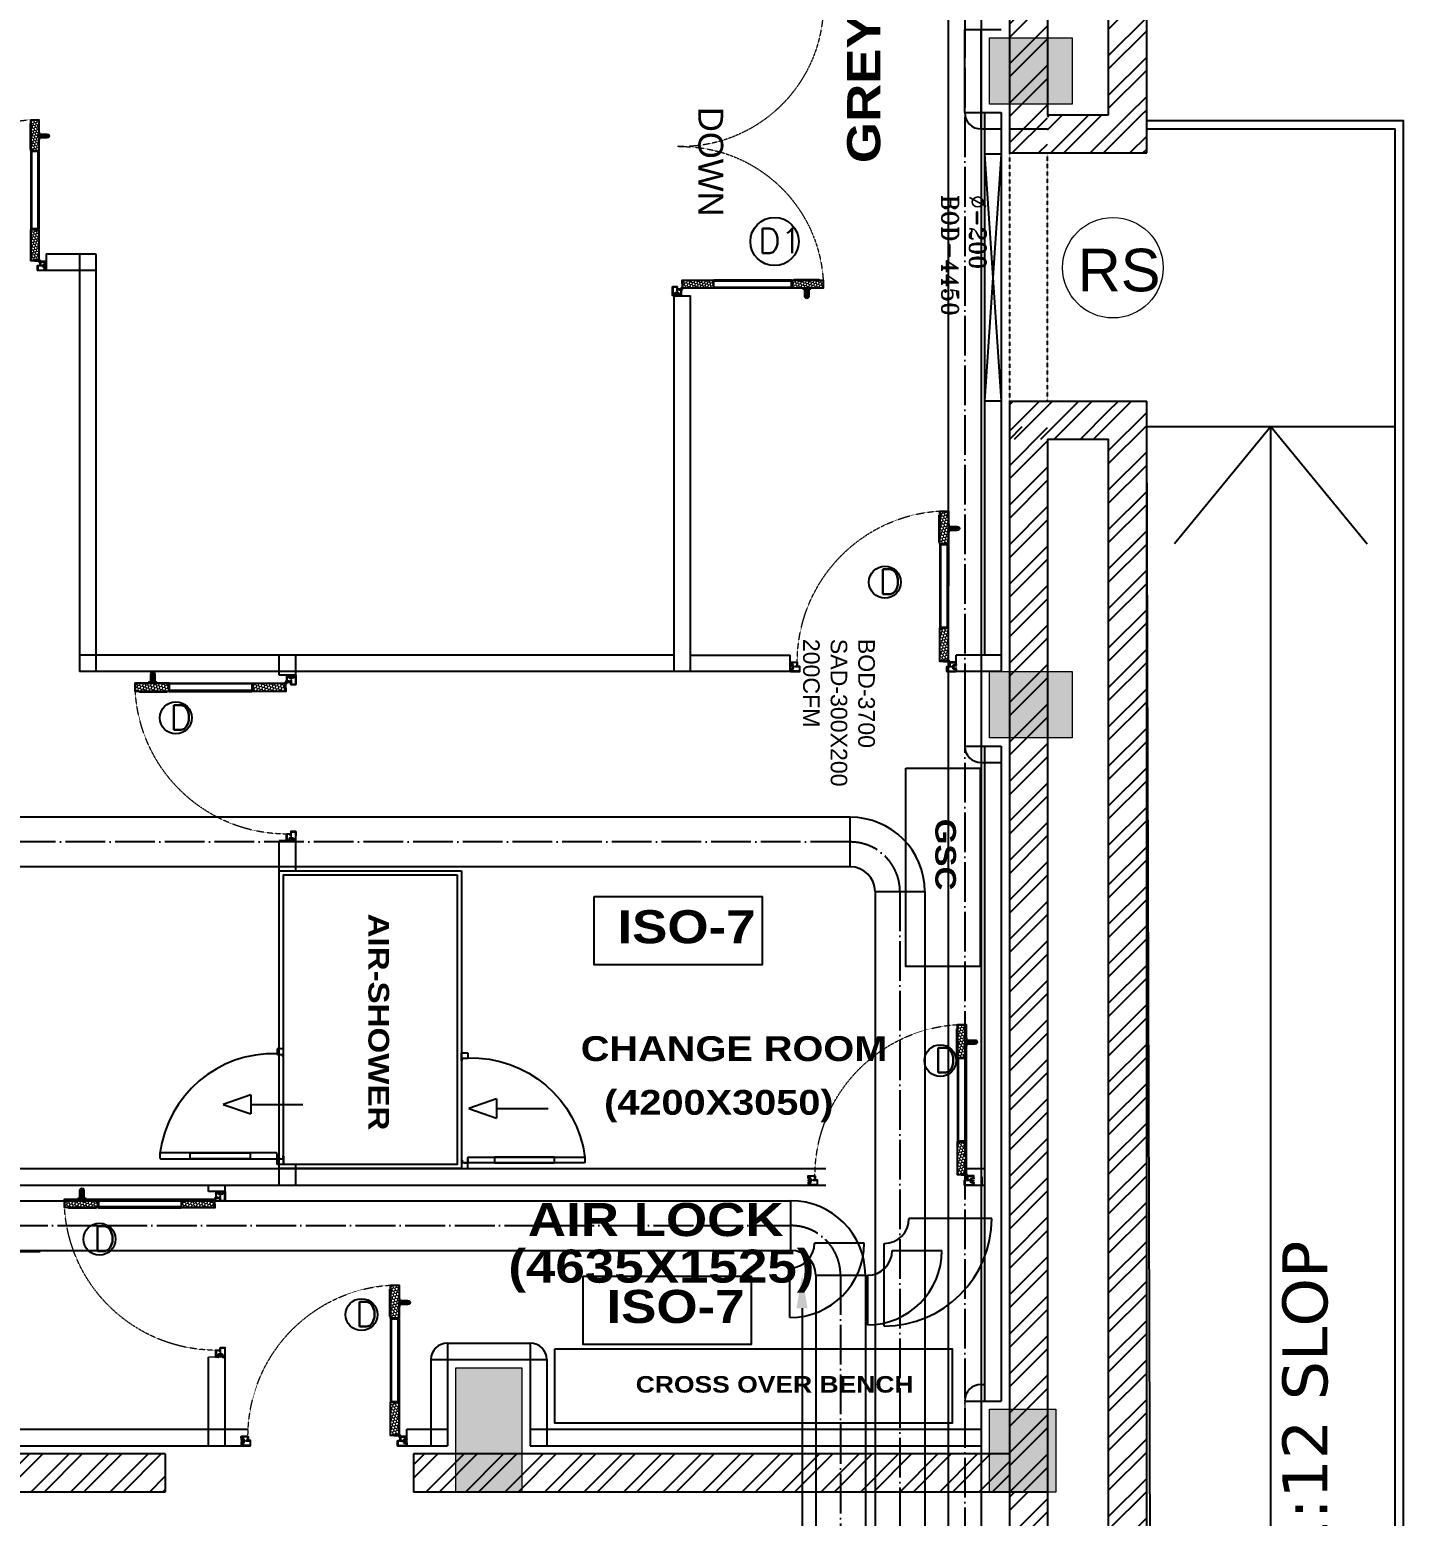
# Model space of a CAD drawing. Header units: millimetres. Extents: x 1731 to 55573, y 1167 to 54427.
# Drawn here: x 24249 to 32548, y 16934 to 25919 of the extents above; entities that cross this region are included whole.
import ezdxf
from ezdxf.lldxf.tags import DXFTag

# ---------------------------------------------------------------- set-up
doc = ezdxf.new("R2010")
doc.units = ezdxf.units.MM
for name, pattern in [('ACAD_ISO04W100', [30, 24, -3, 0, -3]), ('DASHED', [68.417539, 45.611692, -22.805846]), ('HIDDEN', [0.375, 0.25, -0.125])]:
    doc.linetypes.add(name, pattern=pattern)
for name, color, linetype in [('002-doors', 7, 'Continuous'), ('AHU-01 SAD', 3, 'Continuous'), ('AHU-3 SAD', 5, 'Continuous'), ('AIR SHOWER', 4, 'Continuous'), ('dooe circale', 4, 'Continuous'), ('DOOR', 7, 'Continuous'), ('DOOR 1800X2100MM', 7, 'Continuous'), ('door window txt', 6, 'Continuous'), ('DPB', 7, 'Continuous'), ('EX-TXT', 7, 'Continuous'), ('EXHAUST DUICT', 1, 'Continuous'), ('FURNATURE', 7, 'Continuous'), ('HACH', 8, 'Continuous'), ('ILA-HATCH', 8, 'Continuous'), ('MAN MOVEMENT', 5, 'Continuous'), ('PER-MOVE', 7, 'Continuous'), ('RAILING', 2, 'Continuous'), ('step', 6, 'Continuous'), ('TEXT', 7, 'Continuous'), ('WALLL', 1, 'Continuous'), ('WINDOW', 4, 'Continuous')]:
    doc.layers.add(name, color=color, linetype=linetype)
for name, color, linetype, lineweight in [('100MM THICK WALL PANEL', 11, 'Continuous', 25), ('50MM THICK WALL PANEL', 6, 'Continuous', 9), ('COL', 121, 'Continuous', 0), ('WALL', 5, 'Continuous', 25)]:
    doc.layers.add(name, color=color, linetype=linetype, lineweight=lineweight)
doc.styles.add('ISTD', font='verdana.ttf', dxfattribs={"height": 300})
doc.styles.add('Legend', font='romant.shx')
doc.styles.add('ROMANS', font='romans.shx')
doc.styles.get("Standard").update_dxf_attribs({"font": 'arial.ttf'})
doc.styles.add('sTXT-1', font='', dxfattribs={"height": 400})
doc.styles.get('sTXT-1').set_extended_font_data('Arial Black')
tags = doc.linetypes.add('2001-FIRST FLOOR$0$CENTER', pattern=[2, 1.25, -0.25, 0.25, -0.25]).pattern_tags.tags
tags[10:11] = [DXFTag(74, 4), DXFTag(75, 0), DXFTag(340, '0'), DXFTag(46, 1.0), DXFTag(50, 0.0), DXFTag(44, 0.0), DXFTag(45, 0.0)]
tags[8:9] = [DXFTag(74, 4), DXFTag(75, 0), DXFTag(340, '0'), DXFTag(46, 1.0), DXFTag(50, 0.0), DXFTag(44, 0.0), DXFTag(45, 0.0)]
tags[6:7] = [DXFTag(74, 4), DXFTag(75, 0), DXFTag(340, '0'), DXFTag(46, 1.0), DXFTag(50, 0.0), DXFTag(44, 0.0), DXFTag(45, 0.0)]
tags[4:5] = [DXFTag(74, 4), DXFTag(75, 0), DXFTag(340, '0'), DXFTag(46, 1.0), DXFTag(50, 0.0), DXFTag(44, 0.0), DXFTag(45, 0.0)]
doc.dimstyles.new('CGMP CP LINE', dxfattribs={"dimtxt": 130, "dimasz": 200, "dimexe": 0.18, "dimexo": 0.0625, "dimgap": 0.09, "dimtad": 0, "dimdec": 0, "dimzin": 0, "dimdsep": 46, "dimtxsty": 'ROMANS', "dimcen": 0.09, "dimclrd": 1, "dimclre": 251, "dimadec": 0, "dimazin": 0, "dimtfac": 1, "dimtdec": 0, "dimtofl": 0, "dimtmove": 0, "dimatfit": 3, "dimfxl": 0.18, "dimtolj": 1, "dimtzin": 0, "dimlwd": -1, "dimlwe": 5, "dimarcsym": 0})
pattern_1 = [(45, (-726267.69, -4092399.46), (-119.324269, 119.324269), []), (45, (-726188.14, -4092399.46), (-119.324269, 119.324269), [])]
pattern_2 = [(91.846766914, (-2151754.2943, -1479184.6056), (1.5866754347, 0.05115969955), [])]
pattern_3 = [(135, (-2077743.7346, -806458.6468), (1.1225320151, 1.1225320151), [])]
pattern_4 = [(136.8467669, (-2004342.733, -763352.985), (-16.064962686, 3.754173196), [9.525, -19.05]), (256.8467669, (-2004342.733, -763352.985), (4.781271985, -15.789752395), [9.525, -19.05]), (196.8467669, (-2004342.733, -763352.985), (-11.2836907, -12.0355792), [-19.05, 9.525])]
pattern_5 = [(136.8467669, (-2004342.976, -763653.955), (-16.064962686, 3.754173196), [9.525, -19.05]), (256.8467669, (-2004342.976, -763653.955), (4.781271985, -15.789752395), [9.525, -19.05]), (196.8467669, (-2004342.976, -763653.955), (-11.2836907, -12.0355792), [-19.05, 9.525])]

# ---------------------------------------------------------------- blocks, each defined once
blk = doc.blocks.new('DOUBLE DOOR')
at = {"layer": 'DOOR', "lineweight": 9}
h = blk.add_hatch(dxfattribs=at)
h.set_pattern_fill('HONEY', color=8, scale=3, angle=136.84677, style=0)
h.set_pattern_definition(pattern_5)
h.paths.add_polyline_path([(22918.4, 21612.2), (22918.3, 21657.8), (22918.4, 21562.2)])
edge = h.paths.add_edge_path()
edge.add_line((22918.3, 21657.8), (22962.6, 21657.8))
edge.add_line((22962.6, 21657.8), (22962.5, 21838.3))
edge.add_arc((22961.7, 21838.3), 0.8, 0.0314, 90)
edge.add_line((22961.7, 21839.1), (22918.9, 21839.1))
edge.add_arc((22918.9, 21838.3), 0.8, 90, 180.05039)
edge.add_line((22918.1, 21838.3), (22918.3, 21657.8))
at = {"layer": 'DOOR'}
for points in [[(22968.7, 21821.3), (22963.3, 21821.3), (22963.3, 21671.3), (22968.7, 21671.3)], [(24488.9, 21821.3), (24494.4, 21821.3), (24494.4, 21671.3), (24488.9, 21671.3)]]:
    blk.add_hatch(color=77, dxfattribs=at).paths.add_polyline_path(points)
at = {"layer": 'DOOR', "lineweight": 9}
h = blk.add_hatch(dxfattribs=at)
h.set_pattern_fill('HONEY', color=8, scale=3, angle=136.84677, style=0)
h.set_pattern_definition(pattern_5)
h.paths.add_polyline_path([(24539.3, 21612.2), (24539.4, 21657.8), (24539.3, 21562.2)])
edge = h.paths.add_edge_path()
edge.add_line((24539.4, 21657.8), (24495.1, 21657.8))
edge.add_line((24495.1, 21657.8), (24495.2, 21838.3))
edge.add_arc((24496, 21838.3), 0.8, 450, 539.9686, ccw=False)
edge.add_line((24496, 21839.1), (24538.8, 21839.1))
edge.add_arc((24538.8, 21838.3), 0.8, 359.94961, 450, ccw=False)
edge.add_line((24539.6, 21838.3), (24539.4, 21657.8))
h = blk.add_hatch(color=77, dxfattribs=at)
h.paths.add_polyline_path([(22917.3, 21768.8), (22911.9, 21768.8), (22911.9, 21723.8), (22917.3, 21723.8)])
h.paths.add_polyline_path([(22911.9, 21758.8), (22870, 21758.8, 1.04), (22870, 21733.8), (22911.9, 21733.8)])
h = blk.add_hatch(color=77, dxfattribs=at)
h.paths.add_polyline_path([(24540.4, 21768.8), (24545.8, 21768.8), (24545.8, 21723.8), (24540.4, 21723.8)])
h.paths.add_polyline_path([(24545.8, 21758.8), (24587.7, 21758.8, -1.04), (24587.7, 21733.8), (24545.8, 21733.8)])
h = blk.add_hatch(dxfattribs=at)
h.set_pattern_fill('HONEY', color=8, scale=3, angle=136.84677, style=0)
h.set_pattern_definition(pattern_4)
h.paths.add_polyline_path([(22962.8, 21211.6), (22918.4, 21211.6), (22918.4, 21036.1), (22945.1, 21036.1), (22945.1, 21032.6), (22962.8, 21032.6)])
h = blk.add_hatch(dxfattribs=at)
h.set_pattern_fill('HONEY', color=8, scale=3, angle=136.84677, style=0)
h.set_pattern_definition(pattern_4)
h.paths.add_polyline_path([(24494.9, 21211.6), (24539.3, 21211.6), (24539.3, 21036.1), (24512.6, 21036.1), (24512.6, 21032.6), (24494.9, 21032.6)])
h = blk.add_hatch(dxfattribs=at)
h.set_pattern_fill('ANSI31', color=8, scale=0.5, style=0)
h.set_pattern_definition(pattern_3)
edge = h.paths.add_edge_path()
edge.add_line((22912.6, 21000.6), (22912.6, 21025.3))
edge.add_arc((22914.6, 21029.8), 5, 180.00001, 246.42182, ccw=False)
edge.add_line((22909.6, 21029.8), (22909.6, 21000.6))
edge.add_line((22909.6, 21000.6), (22912.6, 21000.6))
h = blk.add_hatch(dxfattribs=at)
h.set_pattern_fill('ANSI31', color=8, scale=0.5, angle=136.84677, style=0)
h.set_pattern_definition(pattern_2)
edge = h.paths.add_edge_path()
edge.add_line((22918.8, 21031.8), (22943.8, 21031.8))
edge.add_line((22943.8, 21031.8), (22943.8, 21034.8))
edge.add_line((22943.8, 21034.8), (22914.6, 21034.8))
edge.add_arc((22914.6, 21030.3), 4.5, 379.47889, 450, ccw=False)
h = blk.add_hatch(dxfattribs=at)
h.set_pattern_fill('ANSI31', color=8, scale=0.5, angle=136.84677, style=0)
h.set_pattern_definition(pattern_2)
edge = h.paths.add_edge_path()
edge.add_line((24538.9, 21031.8), (24513.9, 21031.8))
edge.add_line((24513.9, 21031.8), (24513.9, 21034.8))
edge.add_line((24513.9, 21034.8), (24543.1, 21034.8))
edge.add_arc((24543.1, 21030.3), 4.5, 90, 160.52111)
h = blk.add_hatch(dxfattribs=at)
h.set_pattern_fill('ANSI31', color=8, scale=0.5, style=0)
h.set_pattern_definition(pattern_3)
edge = h.paths.add_edge_path()
edge.add_line((24545.1, 21000.6), (24545.1, 21025.3))
edge.add_arc((24543.1, 21029.8), 5, 293.57818, 359.99999)
edge.add_line((24548.1, 21029.8), (24548.1, 21000.6))
edge.add_line((24548.1, 21000.6), (24545.1, 21000.6))
at = {"layer": 'DOOR', "color": 6, "linetype": 'Continuous', "ltscale": 180}
for p, q in [((22917.6, 21657.8), (22963.6, 21657.8)), ((24540.1, 21657.8), (24494.1, 21657.8)), ((22917.6, 21213.8), (22963.6, 21213.8)), ((24540.1, 21213.8), (24494.1, 21213.8))]:
    blk.add_line(p, q, dxfattribs=at)
at = {"layer": 'DOOR', "color": 8, "linetype": '2001-FIRST FLOOR$0$CENTER', "lineweight": 5}
for p, q in [((22930, 21001.8), (22872.6, 21001.8)), ((24527.7, 21001.8), (24585.1, 21001.8))]:
    blk.add_line(p, q, dxfattribs=at)
at = {"layer": 'DOOR', "color": 144}
for points in [[(22956.9, 21660.8), (22963.6, 21660.8), (22963.3, 21839.1, 0.414214), (22962.5, 21839.9), (22918.1, 21839.9, 0.414214), (22917.3, 21839.1), (22917.6, 21660.8), (22924.3, 21660.8)], [(22956.9, 21661.6), (22962.2, 21661.6, 0.414214), (22962.8, 21662.2), (22962.5, 21838.3, 0.414214), (22961.7, 21839.1), (22918.9, 21839.1, 0.414214), (22918.1, 21838.3), (22918.4, 21662.2, 0.414214), (22919, 21661.6), (22924.3, 21661.6)], [(24500.8, 21660.8), (24494.1, 21660.8), (24494.4, 21839.1, -0.414214), (24495.2, 21839.9), (24539.6, 21839.9, -0.414214), (24540.4, 21839.1), (24540.1, 21660.8), (24533.4, 21660.8)], [(24500.8, 21661.6), (24495.5, 21661.6, -0.414214), (24494.9, 21662.2), (24495.2, 21838.3, -0.414214), (24496, 21839.1), (24538.8, 21839.1, -0.414214), (24539.6, 21838.3), (24539.3, 21662.2, -0.414214), (24538.7, 21661.6), (24533.4, 21661.6)], [(22923.5, 21210.8), (22918.4, 21210.8), (22918.4, 21036.1), (22943.7, 21036.1, -0.414214), (22945.1, 21034.7), (22945.1, 21032.6), (22962.8, 21032.6), (22962.8, 21210.8), (22952.3, 21210.8)], [(24534.2, 21210.8), (24539.3, 21210.8), (24539.3, 21036.1), (24514, 21036.1, 0.414214), (24512.6, 21034.7), (24512.6, 21032.6), (24494.9, 21032.6), (24494.9, 21210.8), (24505.4, 21210.8)]]:
    blk.add_lwpolyline(points, format="xyb", close=True, dxfattribs=at)
at = {"layer": 'DOOR', "color": 77, "lineweight": 9}
for points in [[(22963.3, 21671.3), (22968.7, 21671.3), (22968.7, 21817.8), (22963.3, 21817.8)], [(24494.4, 21671.3), (24488.9, 21671.3), (24488.9, 21817.8), (24494.4, 21817.8)], [(22917.3, 21723.8), (22911.9, 21723.8), (22911.9, 21768.8), (22917.3, 21768.8)], [(24540.4, 21723.8), (24545.8, 21723.8), (24545.8, 21768.8), (24540.4, 21768.8)]]:
    blk.add_lwpolyline(points, close=True, dxfattribs=at)
for points in [[(22911.9, 21758.8), (22870, 21758.8, 1.04), (22870, 21733.8), (22911.9, 21733.8)], [(24545.8, 21758.8), (24587.7, 21758.8, -1.04), (24587.7, 21733.8), (24545.8, 21733.8)]]:
    blk.add_lwpolyline(points, format="xyb", dxfattribs=at)
at = {"layer": 'DOOR', "color": 6, "linetype": 'Continuous', "ltscale": 180}
for points in [[(22917.6, 21213.8), (22922.6, 21213.8), (22922.6, 21657.8), (22917.6, 21657.8)], [(22963.6, 21213.8), (22958.6, 21213.8), (22958.6, 21657.8), (22963.6, 21657.8)], [(24494.1, 21213.8), (24499.1, 21213.8), (24499.1, 21657.8), (24494.1, 21657.8)], [(24540.1, 21213.8), (24535.1, 21213.8), (24535.1, 21657.8), (24540.1, 21657.8)]]:
    blk.add_lwpolyline(points, close=True, dxfattribs=at)
at = {"layer": 'DOOR', "color": 144}
for points in [[(22953.1, 21211.6), (22917.6, 21211.6), (22917.6, 21035.9, 0.414214), (22918.2, 21035.3), (22943.7, 21035.3, -0.414214), (22944.3, 21034.7), (22944.3, 21032.4, 0.414214), (22944.9, 21031.8), (22963, 21031.8, 0.414214), (22963.6, 21032.4), (22963.6, 21211.6), (22953.1, 21211.6)], [(24504.6, 21211.6), (24540.1, 21211.6), (24540.1, 21035.9, -0.414214), (24539.5, 21035.3), (24514, 21035.3, 0.414214), (24513.4, 21034.7), (24513.4, 21032.4, -0.414214), (24512.8, 21031.8), (24494.7, 21031.8, -0.414214), (24494.1, 21032.4), (24494.1, 21211.6), (24504.6, 21211.6)]]:
    blk.add_lwpolyline(points, format="xyb", dxfattribs=at)
at = {"layer": 'DOOR', "color": 230}
for points in [[(22876.8, 21025), (22876.8, 21016.8), (22875.6, 21016.8), (22875.6, 21026.2, -0.414214), (22876.2, 21026.8), (22908.5, 21026.8, -0.414214), (22909.1, 21026.2), (22909.1, 21015.7, 0.414214), (22909.7, 21015.1), (22912, 21015.1, -0.414214), (22912.6, 21014.5), (22912.6, 21004.8, -0.414214), (22912, 21004.2), (22903.3, 21004.2, -0.414214), (22903, 21004.5), (22903, 21005.1, -0.414214), (22903.3, 21005.4), (22910.8, 21005.4, 0.414214), (22911.4, 21006), (22911.4, 21013.3, 0.414214), (22910.8, 21013.9), (22908.5, 21013.9, -0.414214), (22907.9, 21014.5), (22907.9, 21025, 0.414214), (22907.3, 21025.6), (22877.4, 21025.6, 0.414214), (22876.8, 21025)], [(22877.4, 20978, -0.414214), (22876.8, 20978.6), (22876.8, 20986.8), (22875.6, 20986.8), (22875.6, 20977.4, 0.414214), (22876.2, 20976.8), (22925.3, 20976.8, 0.414214), (22925.9, 20977.4), (22925.9, 21003.6, 0.414214), (22925.3, 21004.2), (22903, 21004.2), (22903, 21003), (22924.1, 21003, -0.414214), (22924.7, 21002.4), (22924.7, 20978.6, -0.414214), (22924.1, 20978), (22877.4, 20978)], [(24580.3, 20978, 0.414214), (24580.9, 20978.6), (24580.9, 20986.8), (24582.1, 20986.8), (24582.1, 20977.4, -0.414214), (24581.5, 20976.8), (24532.4, 20976.8, -0.414214), (24531.8, 20977.4), (24531.8, 21003.6, -0.414214), (24532.4, 21004.2), (24554.7, 21004.2), (24554.7, 21003), (24533.6, 21003, 0.414214), (24533, 21002.4), (24533, 20978.6, 0.414214), (24533.6, 20978), (24580.3, 20978)], [(24580.9, 21025), (24580.9, 21016.8), (24582.1, 21016.8), (24582.1, 21026.2, 0.414214), (24581.5, 21026.8), (24549.2, 21026.8, 0.414214), (24548.6, 21026.2), (24548.6, 21015.7, -0.414214), (24548, 21015.1), (24545.7, 21015.1, 0.414214), (24545.1, 21014.5), (24545.1, 21004.8, 0.414214), (24545.7, 21004.2), (24554.4, 21004.2, 0.414214), (24554.7, 21004.5), (24554.7, 21005.1, 0.414214), (24554.4, 21005.4), (24546.9, 21005.4, -0.414214), (24546.3, 21006), (24546.3, 21013.3, -0.414214), (24546.9, 21013.9), (24549.2, 21013.9, 0.414214), (24549.8, 21014.5), (24549.8, 21025, -0.414214), (24550.4, 21025.6), (24580.3, 21025.6, -0.414214), (24580.9, 21025)]]:
    blk.add_lwpolyline(points, format="xyb", dxfattribs=at)
at = {"layer": 'DOOR', "color": 45}
for points in [[(22891, 21025.6), (22878.8, 21025.6), (22876.8, 21023.6), (22876.8, 21014.6), (22875.6, 21014.6), (22875.6, 21012.6, 0.414214), (22876.6, 21011.6), (22888.8, 21011.6, -0.414214), (22889.8, 21010.6), (22889.8, 20993, -0.414214), (22888.8, 20992), (22876.6, 20992, 0.414214), (22875.6, 20991), (22875.6, 20989), (22876.8, 20989), (22876.8, 20980), (22878.8, 20978), (22891, 20978), (22891, 20979.2), (22879.3, 20979.2), (22878, 20980.5), (22878, 20989.8, -0.414214), (22879, 20990.8), (22888.8, 20990.8, 0.414214), (22891, 20993), (22891, 21010.6, 0.414214), (22888.8, 21012.8), (22879, 21012.8, -0.414214), (22878, 21013.8), (22878, 21023.1), (22879.3, 21024.4), (22891, 21024.4)], [(24566.7, 21025.6), (24578.9, 21025.6), (24580.9, 21023.6), (24580.9, 21014.6), (24582.1, 21014.6), (24582.1, 21012.6, -0.414214), (24581.1, 21011.6), (24568.9, 21011.6, 0.414214), (24567.9, 21010.6), (24567.9, 20993, 0.414214), (24568.9, 20992), (24581.1, 20992, -0.414214), (24582.1, 20991), (24582.1, 20989), (24580.9, 20989), (24580.9, 20980), (24578.9, 20978), (24566.7, 20978), (24566.7, 20979.2), (24578.4, 20979.2), (24579.7, 20980.5), (24579.7, 20989.8, 0.414214), (24578.7, 20990.8), (24568.9, 20990.8, -0.414214), (24566.7, 20993), (24566.7, 21010.6, -0.414214), (24568.9, 21012.8), (24578.7, 21012.8, 0.414214), (24579.7, 21013.8), (24579.7, 21023.1), (24578.4, 21024.4), (24566.7, 21024.4)]]:
    blk.add_lwpolyline(points, format="xyb", close=True, dxfattribs=at)
at = {"layer": 'DOOR', "color": 234}
for points in [[(22912.6, 21025.3), (22912.6, 21015.6), (22909.6, 21015.6), (22909.6, 21029.8)], [(22914.6, 21034.8), (22943.8, 21034.8), (22943.8, 21031.8), (22919.1, 21031.8)], [(24543.1, 21034.8), (24513.9, 21034.8), (24513.9, 21031.8), (24538.5, 21031.8)], [(24545.1, 21025.3), (24545.1, 21015.6), (24548.1, 21015.6), (24548.1, 21029.8)]]:
    blk.add_lwpolyline(points, dxfattribs=at)
at = {"layer": 'DOOR', "color": 142}
for centre in [(22914.6, 21029.8), (24543.1, 21029.8)]:
    blk.add_circle(centre, 5, dxfattribs=at)
at = {"layer": 'DOOR', "color": 6, "lineweight": 9}
for centre, radius in [((22914.6, 21029.8), 3.46), ((22914.6, 21029.8), 1.92), ((24543.1, 21029.8), 3.46), ((24543.1, 21029.8), 1.92)]:
    blk.add_circle(centre, radius, dxfattribs=at)
at = {"layer": 'DOOR', "color": 152, "linetype": 'HIDDEN', "lineweight": 9, "ltscale": 5}
for centre, start, end in [((22913.5, 21026), 358.51591, 86.55098), ((24544.2, 21026), 93.44902, 181.48409)]:
    blk.add_arc(centre, 815.4, start, end, dxfattribs=at)
blk = doc.blocks.new('900 x 2200 Door')
at = {"linetype": 'ByBlock'}
h = blk.add_hatch(color=6, dxfattribs=at)
h.dxf.hatch_style = 1
h.paths.add_polyline_path([(7129964, -2206139), (7129958, -2206139), (7129958, -2206605), (7129964, -2206605)])
h.paths.add_polyline_path([(7130003, -2206139), (7129997, -2206139), (7129997, -2206605), (7130003, -2206605)])
at = {"color": 6, "linetype": 'ByBlock'}
blk.add_lwpolyline([(7129958, -2206139), (7130003, -2206139), (7130003, -2206605), (7129958, -2206605)], close=True, dxfattribs=at)
at = {"layer": '002-doors', "color": 7}
for p, q in [((7129913, -2206813), (7129953, -2206813)), ((7129913, -2206863), (7129913, -2206813)), ((7129978, -2206863), (7129913, -2206863)), ((7129957, -2206840), (7129957, -2206814)), ((7129958, -2206840), (7129957, -2206840)), ((7129958, -2206815), (7129958, -2206840)), ((7129958, -2206818), (7129958, -2206853)), ((7129986, -2206812), (7129960, -2206812)), ((7129961, -2206813), (7129986, -2206813)), ((7129978, -2206858), (7129963, -2206858)), ((7129986, -2206813), (7129986, -2206812)), ((7130753, -2206858), (7130763, -2206858)), ((7130753, -2206863), (7130813, -2206863)), ((7130768, -2206818), (7130768, -2206853)), ((7130813, -2206813), (7130773, -2206813)), ((7130813, -2206863), (7130813, -2206813))]:
    blk.add_line(p, q, dxfattribs=at)
blk.add_lwpolyline([(7129958, -2205908), (7129958, -2206808, 0.414214), (7129963, -2206813), (7129998, -2206813, 0.414214), (7130003, -2206808), (7130003, -2205908, 0.414214), (7129998, -2205903), (7129963, -2205903, 0.414214)], format="xyb", close=True, dxfattribs=at)
blk.add_circle((7129958, -2206813), 2.07, dxfattribs=at)
at = {"layer": '002-doors', "color": 7, "ltscale": 5}
blk.add_arc((7129886, -2206784), 888, 358.1296, 82.7091, dxfattribs=at)
at = {"layer": '002-doors', "color": 7}
for centre, radius, start, end in [((7129953, -2206818), 5, 0, 90), ((7129963, -2206853), 5, 180, 270), ((7129978, -2206861), 2.5, 270, 90), ((7130753, -2206861), 2.5, 90, 270), ((7130763, -2206853), 5, 270, 0), ((7130773, -2206818), 5, 90, 180)]:
    blk.add_arc(centre, radius, start, end, dxfattribs=at)
blk = doc.blocks.new('A$C5C5C477C')
at = {"layer": 'PER-MOVE', "color": 3, "extrusion": (0, 0, -1)}
for p, q in [((514, 191), (514, 0)), ((514, 191), (789, 95)), ((514, 95), (0, 95)), ((789, 95), (514, 0))]:
    blk.add_line(p, q, dxfattribs=at)
blk = doc.blocks.new('897 Door')
at = {"layer": 'DOOR', "lineweight": 9}
h = blk.add_hatch(dxfattribs=at)
h.set_pattern_fill('HONEY', color=8, scale=3, angle=136.84677, style=0)
h.set_pattern_definition(pattern_5)
h.paths.add_polyline_path([(45.8, 610.4), (45.7, 656), (45.8, 560.4)])
edge = h.paths.add_edge_path()
edge.add_line((45.7, 656), (90, 656))
edge.add_line((90, 656), (89.9, 836.4))
edge.add_arc((89.1, 836.4), 0.8, 0.0314, 90)
edge.add_line((89.1, 837.2), (46.3, 837.2))
edge.add_arc((46.3, 836.4), 0.8, 90, 180.05039)
edge.add_line((45.5, 836.4), (45.7, 656))
at = {"layer": 'DOOR'}
blk.add_hatch(color=77, dxfattribs=at).paths.add_polyline_path([(96.2, 819.5), (90.7, 819.5), (90.7, 669.5), (96.2, 669.5)])
at = {"layer": 'DOOR', "lineweight": 9}
h = blk.add_hatch(color=77, dxfattribs=at)
h.paths.add_polyline_path([(44.7, 767), (39.3, 767), (39.3, 722), (44.7, 722)])
h.paths.add_polyline_path([(39.3, 757), (-2.6, 757, 1.04), (-2.6, 732), (39.3, 732)])
h = blk.add_hatch(dxfattribs=at)
h.set_pattern_fill('HONEY', color=8, scale=3, angle=136.84677, style=0)
h.set_pattern_definition(pattern_4)
h.paths.add_polyline_path([(90.2, 209.8), (45.8, 209.8), (45.8, 34.3), (72.5, 34.3), (72.5, 30.8), (90.2, 30.8)])
h = blk.add_hatch(dxfattribs=at)
h.set_pattern_fill('ANSI31', color=8, scale=0.5, style=0)
h.set_pattern_definition(pattern_3)
edge = h.paths.add_edge_path()
edge.add_line((40, -1.2), (40, 23.4))
edge.add_arc((42, 28), 5, 180.00001, 246.42182, ccw=False)
edge.add_line((37, 28), (37, -1.2))
edge.add_line((37, -1.2), (40, -1.2))
h = blk.add_hatch(dxfattribs=at)
h.set_pattern_fill('ANSI31', color=8, scale=0.5, angle=136.84677, style=0)
h.set_pattern_definition(pattern_2)
edge = h.paths.add_edge_path()
edge.add_line((46.2, 30), (71.2, 30))
edge.add_line((71.2, 30), (71.2, 33))
edge.add_line((71.2, 33), (42, 33))
edge.add_arc((42, 28.5), 4.5, 379.47889, 450, ccw=False)
at = {"layer": 'DOOR', "color": 6, "linetype": 'Continuous', "ltscale": 180}
for p, q in [((45, 656), (91, 656)), ((45, 212), (91, 212))]:
    blk.add_line(p, q, dxfattribs=at)
at = {"layer": 'DOOR', "color": 8, "linetype": '2001-FIRST FLOOR$0$CENTER', "lineweight": 5}
for p, q in [((57.4, 0), (0, 0)), ((838.6, 0), (896, 0))]:
    blk.add_line(p, q, dxfattribs=at)
at = {"layer": 'DOOR', "color": 230}
for p, q in [((856, 24.4), (856, 3)), ((892.4, 25), (856.6, 25)), ((856.6, 2.4), (865.2, 2.4)), ((857.2, 4.2), (857.2, 23.2)), ((857.8, 23.8), (891.2, 23.8)), ((865.2, 3.6), (857.8, 3.6)), ((865.5, 2.7), (865.5, 3.3)), ((891.8, 23.2), (891.8, 15)), ((891.8, 15), (893, 15)), ((893, 15), (893, 24.4))]:
    blk.add_line(p, q, dxfattribs=at)
at = {"layer": 'DOOR', "color": 144}
for points in [[(84.3, 659), (91, 659), (90.7, 837.2, 0.414214), (89.9, 838), (45.5, 838, 0.414214), (44.7, 837.2), (45, 659), (51.7, 659)], [(84.3, 659.8), (89.6, 659.8, 0.414214), (90.2, 660.4), (89.9, 836.4, 0.414214), (89.1, 837.2), (46.3, 837.2, 0.414214), (45.5, 836.4), (45.8, 660.4, 0.414214), (46.4, 659.8), (51.7, 659.8)], [(50.9, 209), (45.8, 209), (45.8, 34.3), (71.1, 34.3, -0.414214), (72.5, 32.9), (72.5, 30.8), (90.2, 30.8), (90.2, 209), (79.7, 209)]]:
    blk.add_lwpolyline(points, format="xyb", close=True, dxfattribs=at)
at = {"layer": 'DOOR', "color": 77, "lineweight": 9}
for points in [[(90.7, 669.5), (96.2, 669.5), (96.2, 816), (90.7, 816)], [(44.7, 722), (39.3, 722), (39.3, 767), (44.7, 767)]]:
    blk.add_lwpolyline(points, close=True, dxfattribs=at)
blk.add_lwpolyline([(39.3, 757), (-2.6, 757, 1.04), (-2.6, 732), (39.3, 732)], format="xyb", dxfattribs=at)
at = {"layer": 'DOOR', "color": 6, "linetype": 'Continuous', "ltscale": 180}
for points in [[(45, 212), (50, 212), (50, 656), (45, 656)], [(91, 212), (86, 212), (86, 656), (91, 656)]]:
    blk.add_lwpolyline(points, close=True, dxfattribs=at)
at = {"layer": 'DOOR', "color": 144}
blk.add_lwpolyline([(80.5, 209.8), (45, 209.8), (45, 34.1, 0.414214), (45.6, 33.5), (71.1, 33.5, -0.414214), (71.7, 32.9), (71.7, 30.6, 0.414214), (72.3, 30), (90.4, 30, 0.414214), (91, 30.6), (91, 209.8), (80.5, 209.8)], format="xyb", dxfattribs=at)
at = {"layer": 'DOOR', "color": 230}
for points in [[(4.2, 23.2), (4.2, 15), (3, 15), (3, 24.4, -0.414214), (3.6, 25), (35.9, 25, -0.414214), (36.5, 24.4), (36.5, 13.9, 0.414214), (37.1, 13.3), (39.4, 13.3, -0.414214), (40, 12.7), (40, 3, -0.414214), (39.4, 2.4), (30.8, 2.4, -0.414214), (30.5, 2.7), (30.5, 3.3, -0.414214), (30.8, 3.6), (38.2, 3.6, 0.414214), (38.8, 4.2), (38.8, 11.5, 0.414214), (38.2, 12.1), (35.9, 12.1, -0.414214), (35.3, 12.7), (35.3, 23.2, 0.414214), (34.7, 23.8), (4.8, 23.8, 0.414214), (4.2, 23.2)], [(4.8, -23.8, -0.414214), (4.2, -23.2), (4.2, -15), (3, -15), (3, -24.4, 0.414214), (3.6, -25), (52.7, -25, 0.414214), (53.3, -24.4), (53.3, 1.8, 0.414214), (52.7, 2.4), (30.5, 2.4), (30.5, 1.2), (51.5, 1.2, -0.414214), (52.1, 0.6), (52.1, -23.2, -0.414214), (51.5, -23.8), (4.8, -23.8)], [(891.2, -23.8, 0.414214), (891.8, -23.2), (891.8, -15), (893, -15), (893, -24.4, -0.414214), (892.4, -25), (843.3, -25, -0.414214), (842.7, -24.4), (842.7, 1.8, -0.414214), (843.3, 2.4), (865.5, 2.4), (865.5, 1.2), (844.5, 1.2, 0.414214), (843.9, 0.6), (843.9, -23.2, 0.414214), (844.5, -23.8), (891.2, -23.8)]]:
    blk.add_lwpolyline(points, format="xyb", dxfattribs=at)
at = {"layer": 'DOOR', "color": 45}
for points in [[(18.4, 23.8), (6.2, 23.8), (4.2, 21.8), (4.2, 12.8), (3, 12.8), (3, 10.8, 0.414214), (4, 9.8), (16.2, 9.8, -0.414214), (17.2, 8.8), (17.2, -8.8, -0.414214), (16.2, -9.8), (4, -9.8, 0.414214), (3, -10.8), (3, -12.8), (4.2, -12.8), (4.2, -21.8), (6.2, -23.8), (18.4, -23.8), (18.4, -22.6), (6.7, -22.6), (5.4, -21.3), (5.4, -12, -0.414214), (6.4, -11), (16.2, -11, 0.414214), (18.4, -8.8), (18.4, 8.8, 0.414214), (16.2, 11), (6.4, 11, -0.414214), (5.4, 12), (5.4, 21.3), (6.7, 22.6), (18.4, 22.6)], [(877.6, 23.8), (889.8, 23.8), (891.8, 21.8), (891.8, 12.8), (893, 12.8), (893, 10.8, -0.414214), (892, 9.8), (879.8, 9.8, 0.414214), (878.8, 8.8), (878.8, -8.8, 0.414214), (879.8, -9.8), (892, -9.8, -0.414214), (893, -10.8), (893, -12.8), (891.8, -12.8), (891.8, -21.8), (889.8, -23.8), (877.6, -23.8), (877.6, -22.6), (889.3, -22.6), (890.6, -21.3), (890.6, -12, 0.414214), (889.6, -11), (879.8, -11, -0.414214), (877.6, -8.8), (877.6, 8.8, -0.414214), (879.8, 11), (889.6, 11, 0.414214), (890.6, 12), (890.6, 21.3), (889.3, 22.6), (877.6, 22.6)]]:
    blk.add_lwpolyline(points, format="xyb", close=True, dxfattribs=at)
at = {"layer": 'DOOR', "color": 234}
for points in [[(40, 23.4), (40, 13.8), (37, 13.8), (37, 28)], [(42, 33), (71.2, 33), (71.2, 30), (46.6, 30)]]:
    blk.add_lwpolyline(points, dxfattribs=at)
at = {"layer": 'DOOR', "color": 142}
blk.add_circle((42, 28), 5, dxfattribs=at)
at = {"layer": 'DOOR', "color": 6, "lineweight": 9}
for radius in [3.46, 1.92]:
    blk.add_circle((42, 28), radius, dxfattribs=at)
at = {"layer": 'DOOR', "color": 152, "linetype": 'HIDDEN', "lineweight": 9, "ltscale": 5}
blk.add_arc((40.9, 24.1), 815.4, 358.51591, 86.55098, dxfattribs=at)
at = {"layer": 'DOOR', "color": 230}
for centre, radius, start, end in [((856.6, 24.4), 0.6, 90, 180), ((856.6, 3), 0.6, 180, 270), ((857.8, 23.2), 0.6, 90, 180), ((857.8, 4.2), 0.6, 180, 270), ((865.2, 3.3), 0.3, 360, 90), ((865.2, 2.7), 0.3, 270, 0), ((891.2, 23.2), 0.6, 0, 90), ((892.4, 24.4), 0.6, 0, 90)]:
    blk.add_arc(centre, radius, start, end, dxfattribs=at)
blk = doc.blocks.new('LAYOUT')
for p, q in [((740219.6, 25732.3), (740119.6, 25732.3)), ((740219.6, 24239.3), (740119.6, 24239.3))]:
    blk.add_line(p, q)
at = {"color": 6}
blk.add_line((739947.3, 22659.6), (739947.3, 22704), dxfattribs=at)
at = {"layer": '100MM THICK WALL PANEL'}
for p, q in [((740219.6, 26484), (739999.6, 26484)), ((739999.6, 25984), (739999.6, 26484)), ((740099.6, 25884), (740099.6, 26484)), ((739999.6, 25984), (740219.6, 25984)), ((740119.6, 25984), (740119.6, 22704)), ((740219.6, 25984), (740219.6, 22604)), ((740099.6, 25884), (740219.6, 25884)), ((734450.8, 25130.3), (734750.8, 25130.3)), ((734450.8, 25130.3), (734450.8, 25030.3)), ((734650.8, 25130.3), (734650.8, 22604)), ((734750.8, 25130.3), (734750.8, 22604)), ((734397.7, 25030.3), (734750.8, 25030.3)), ((738241.6, 24875.6), (738241.6, 22604)), ((738241.6, 24875), (738341.6, 24875)), ((738341.6, 24877.5), (738341.6, 22604)), ((738241.6, 22704), (734650.8, 22704)), ((735858.6, 22582.3), (735858.6, 22704)), ((735958.6, 22525.6), (735958.6, 22704)), ((738341.6, 22704), (738945.5, 22704)), ((738945.5, 22603.6), (738945.5, 22704)), ((740219.6, 22704), (739947.3, 22704)), ((738341.6, 22604), (734650.8, 22604)), ((735958.6, 22582.3), (735858.6, 22582.3)), ((738945.5, 22604), (738341.6, 22604)), ((740099.6, 22604), (739940.7, 22604)), ((739999.6, 22604), (739999.6, 22154)), ((740099.6, 22604), (740099.6, 22054)), ((740219.6, 22604), (740099.6, 22604)), ((739999.6, 22154), (740219.6, 22154)), ((740119.6, 22154), (740119.6, 18195.3)), ((740219.6, 22154), (740219.6, 18195.3)), ((740099.6, 22054), (740219.6, 22054)), ((735858.6, 19500.3), (735858.6, 21580.9)), ((735958.6, 21580.9), (735858.6, 21580.9)), ((735958.6, 21400.3), (735958.6, 21637.2)), ((722037.6, 19600.3), (735958.6, 19600.3)), ((735958.6, 19500.3), (735958.6, 19625.3)), ((735958.6, 19600.3), (739159.9, 19600.3)), ((739998.3, 19600.3), (740119.6, 19600.3)), ((722037.6, 19500.3), (735958.6, 19500.3)), ((735431.6, 19462.2), (735431.6, 19500.3)), ((735531.6, 19461.5), (735531.6, 19500.3)), ((735958.6, 19500.3), (739159.9, 19500.3)), ((739998.3, 19500.3), (740119.6, 19500.3)), ((735531.6, 19462.2), (735431.6, 19462.2)), ((736874.6, 18545.3), (736874.6, 17925.3)), ((736874.6, 18545.3), (737374.6, 18545.3)), ((737374.6, 18545.3), (737374.6, 17925.3)), ((735431.6, 17925.3), (735431.6, 18459.9)), ((735531.6, 17925.3), (735531.6, 18459.9)), ((736774.6, 18445.3), (737474.6, 18445.3)), ((736774.6, 18445.3), (736774.6, 17925.3)), ((737474.6, 18445.3), (737474.6, 17925.3)), ((740099.6, 18295.3), (740119.6, 18295.3)), ((739999.6, 18195.3), (740219.6, 18195.3)), ((740099.6, 18195.3), (740099.6, 17925.3)), ((732908.6, 18025.3), (735669.6, 18025.3)), ((736628.5, 18025.3), (736874.6, 18025.3)), ((736628.5, 17924.7), (736628.5, 18025.3)), ((737374.6, 18025.3), (740099.6, 18025.3)), ((732908.6, 17925.3), (735627.5, 17925.3)), ((736572.6, 17925.3), (736874.6, 17925.3)), ((737374.6, 17925.3), (740099.6, 17925.3))]:
    blk.add_line(p, q, dxfattribs=at)
for centre, start, end in [((740099.6, 25984), 180, 270), ((740099.6, 22154), 180, 270), ((736874.6, 18445.3), 90, 180), ((737374.6, 18445.3), 0, 90), ((740099.6, 18195.3), 90, 180)]:
    blk.add_arc(centre, 100, start, end, dxfattribs=at)
at = {"layer": '50MM THICK WALL PANEL'}
for p, q in [((740105, 19550.3), (740105, 19500.3)), ((735481.6, 19420.6), (735481.6, 19425.9)), ((735531.6, 18459.9), (735431.6, 18459.9)), ((735481.6, 18501.3), (735481.6, 18502.7)), ((739999.6, 18195.3), (739999.6, 17925.3))]:
    blk.add_line(p, q, dxfattribs=at)
at = {"layer": 'AIR SHOWER'}
blk.add_lwpolyline([(736958.6, 21400.3), (736958.6, 19600.3), (735858.6, 19600.3), (735858.6, 21400.3), (736958.6, 21400.3)], dxfattribs=at)
blk.add_lwpolyline([(736933.6, 21375.3), (736933.6, 19625.3), (735883.6, 19625.3), (735883.6, 21375.3)], close=True, dxfattribs=at)
at = {"layer": 'DOOR', "color": 1}
for centre, radius in [((738850.9, 25203.8), 145.8), ((739517.8, 23144.9), 96.3), ((735233.3, 22324.5), 96.3), ((739852.4, 20252.7), 96.3), ((734771.8, 19173.6), 96.3), ((736355, 18717.3), 96.3)]:
    blk.add_circle(centre, radius, dxfattribs=at)
at = {"layer": 'DPB'}
for p, q in [((740119.6, 25732.3), (740219.6, 24239.3)), ((740219.6, 25732.3), (740119.6, 24239.3))]:
    blk.add_line(p, q, dxfattribs=at)
at = {"layer": 'FURNATURE'}
for points in [[(739643.7, 22021.5), (740093.7, 22021.5), (740093.7, 20821.5), (739643.7, 20821.5), (739643.7, 22021.5)], [(737523.6, 18510.5), (739923.6, 18510.5), (739923.6, 18060.5), (737523.6, 18060.5), (737523.6, 18510.5)]]:
    blk.add_lwpolyline(points, dxfattribs=at)
at = {"layer": 'WALLL'}
for points in [[(737761.1, 21244.5), (738775.6, 21244.5), (738775.6, 20832.7), (737761.1, 20832.7)], [(737694.8, 18949.3), (738709.3, 18949.3), (738709.3, 18537.5), (737694.8, 18537.5)]]:
    blk.add_lwpolyline(points, close=True, dxfattribs=at)
at = {"layer": 'DOOR', "color": 152, "linetype": 'DASHED', "lineweight": 9, "ltscale": 3, "xscale": -1.124944829411621, "yscale": 1.124944829411621, "zscale": 1.124944829411621}
for p, rotation in [((739951.3, 22632.1), 359.9622789498715), ((735931.2, 22585.6), 89.9622789498715), ((740058.3, 19527.7), 359.9622789498715), ((735503.5, 19465.6), 89.9622789498715), ((736632.5, 17952.8), 359.9622789498715)]:
    blk.add_blockref('897 Door', p, dxfattribs=dict(at, rotation=rotation))
at = {"layer": 'DOOR', "yscale": 0.7777777777778683, "zscale": 0.7777777777778683}
for p, xscale, rotation in [((-980565.4, -5525863), 0.7777777777778683, 90.00000000000001), ((2453407.7, -5525888), -0.7777777777778683, 270)]:
    blk.add_blockref('900 x 2200 Door', p, dxfattribs=dict(at, xscale=xscale, rotation=rotation))
at = {"layer": 'DOOR 1800X2100MM', "xscale": -1.054870035589336, "yscale": 1.054870035589336, "zscale": 1.054870035589336}
for p, rotation in [((716112.4, 741.4), 270.0142457507542), ((758587, 2907.8), 0.01424575075423817)]:
    blk.add_blockref('DOUBLE DOOR', p, dxfattribs=dict(at, rotation=rotation))
at = {"layer": 'MAN MOVEMENT', "xscale": -0.6082504984107561, "yscale": 0.6082504984107561, "zscale": 0.6082504984107561}
for p in [(735999.9, 19930.3), (737483.5, 19905.3)]:
    blk.add_blockref('A$C5C5C477C', p, dxfattribs=at)
at = {"layer": 'TEXT', "attachment_point": 1, "style": 'sTXT-1'}
for s, insert, char_height, rotation in [('GREY AREA-4', (739289.5, 25677.5), 200, 90), ('GSC', (739947.1, 21714.9), 125, 270), ('AIR-SHOWER', (736521.8, 21141.4), 125, 270)]:
    blk.add_mtext_dynamic_manual_height_columns(s, width=4354.848, gutter_width=12.5, heights=[0], dxfattribs=dict(at, insert=insert, char_height=char_height, rotation=rotation))
at = {"layer": 'TEXT', "attachment_point": 1}
for s, width, insert, char_height, style in [('D1', 4705.432, (738752.5, 25283.2), 150, 'ROMANS'), ('D', 4705.432, (739480.1, 23222.5), 150, 'ROMANS'), ('D', 4705.432, (735195.6, 22402.1), 150, 'ROMANS'), ('CHANGE ROOM', 4354.848, (737680, 20400.4), 150, 'sTXT-1'), ('D', 4705.432, (739814.7, 20330.3), 150, 'ROMANS'), ('(4200X3050)', 4354.848, (737821, 20075.5), 150, 'sTXT-1'), ('AIR LOCK', 4354.848, (737359.9, 19392.2), 200, 'sTXT-1'), ('D', 4705.432, (734734.1, 19251.2), 150, 'ROMANS'), ('(4635X1525)', 4354.848, (737242.6, 19110.7), 200, 'sTXT-1'), ('D', 4705.432, (736317.3, 18794.8), 150, 'ROMANS'), ('CROSS OVER BENCH', 4354.848, (738012, 18346), 100, 'sTXT-1')]:
    blk.add_mtext_dynamic_manual_height_columns(s, width=width, gutter_width=12.5, heights=[0], dxfattribs=dict(at, insert=insert, char_height=char_height, style=style))
at = {"layer": 'WALLL', "char_height": 200, "attachment_point": 1, "style": 'sTXT-1'}
for insert in [(737901.1, 21162), (737834.8, 18866.8)]:
    blk.add_mtext_dynamic_manual_height_columns('ISO-7', width=4354.848, gutter_width=12.5, heights=[0], dxfattribs=dict(at, insert=insert))
blk = doc.blocks.new('*D148')
at = {"color": 251, "linetype": 'Continuous', "lineweight": 5, "transparency": 16777216}
for p, q in [((28915.6, 18390.5), (28915.4, 18390.5)), ((28915.6, 11466.8), (28915.4, 11466.8))]:
    blk.add_line(p, q, dxfattribs=at)
at = {"color": 1, "transparency": 16777216}
for p, q in [((28915.5, 18190.5), (28915.5, 15157.8)), ((28915.5, 11666.8), (28915.5, 14699.5))]:
    blk.add_line(p, q, dxfattribs=at)
for points in [[(28882.2, 18190.5), (28948.9, 18190.5), (28915.5, 18390.5)], [(28882.2, 11666.8), (28948.9, 11666.8), (28915.5, 11466.8)]]:
    blk.add_solid(points, dxfattribs=at)
at = {"layer": 'Defpoints', "color": 0, "transparency": 16777216}
for p in [(28998.1, 18390.5, 99), (28915.5, 11466.8), (28998.1, 11466.8, 99)]:
    blk.add_point(p, dxfattribs=at)
at = {"color": 0, "transparency": 16777216, "insert": (28915.5, 14928.6), "char_height": 130, "attachment_point": 5, "rotation": 90, "style": 'ROMANS'}
blk.add_mtext('\\A1;6924', dxfattribs=at)

msp = doc.modelspace()

# ---------------------------------------------------------------- hatches: boundary and pattern name
at = {"layer": 'HACH', "ltscale": 1000}
h = msp.add_hatch(color=256, dxfattribs=at)
h.dxf.hatch_style = 1
h.paths.add_polyline_path([(30548.2, 25869), (30548.2, 25469), (30048.2, 25469), (30048.2, 25869)])
h = msp.add_hatch(color=256, dxfattribs=at)
h.dxf.hatch_style = 1
h.paths.add_polyline_path([(30548.2, 22039), (30548.2, 21639), (30048.2, 21639), (30048.2, 22039)])
h = msp.add_hatch(color=256, dxfattribs=at)
h.dxf.hatch_style = 1
h.paths.add_polyline_path([(27223.2, 17830.2), (27223.2, 17080.2), (26823.2, 17080.2), (26823.2, 17830.2)])
h = msp.add_hatch(color=256, dxfattribs=at)
h.dxf.hatch_style = 1
h.paths.add_polyline_path([(30448.2, 17580.2), (30448.2, 17080.2), (30048.2, 17080.2), (30048.2, 17580.2)])
at = {"layer": 'ILA-HATCH', "ltscale": 12}
h = msp.add_hatch(dxfattribs=at)
h.set_pattern_fill('ANSI32', color=256, scale=450)
h.set_pattern_definition(pattern_1)
h.paths.add_polyline_path([(30998.2, 25173.9), (30998.2, 25403.9), (30398.2, 25403.9), (30398.2, 25173.9)])
h = msp.add_hatch(dxfattribs=at)
h.set_pattern_fill('ANSI32', color=256, scale=450)
h.set_pattern_definition(pattern_1)
h.paths.add_polyline_path([(30768.2, 23443.9), (30768.2, 23673.9), (30168.2, 23673.9), (30168.2, 23443.9)])
h = msp.add_hatch(dxfattribs=at)
h.set_pattern_fill('ANSI32', color=256, scale=450)
h.set_pattern_definition(pattern_1)
h.paths.add_polyline_path([(30768.2, 16510.2), (30768.2, 23673.9), (30998.2, 23673.9), (30998.2, 16510.2)])
h = msp.add_hatch(dxfattribs=at)
h.set_pattern_fill('ANSI32', color=256, scale=450)
h.set_pattern_definition(pattern_1)
h.paths.add_polyline_path([(30168.2, 16280.2), (30168.2, 17080.2), (30398.2, 17080.2), (30398.2, 16280.2)])
at = {"layer": 'WINDOW', "ltscale": 12}
h = msp.add_hatch(dxfattribs=at)
h.set_pattern_fill('ANSI32', color=8, scale=450)
h.set_pattern_definition(pattern_1)
h.paths.add_polyline_path([(30768.2, 25403.9), (30768.2, 32870.2), (30998.2, 32870.2), (30998.2, 25403.9)])
h = msp.add_hatch(dxfattribs=at)
h.set_pattern_fill('ANSI32', color=8, scale=450)
h.set_pattern_definition([(45, (-2735764.15, 810632.52), (-119.324269, 119.324269), []), (45, (-2735684.6, 810632.52), (-119.324269, 119.324269), [])])
h.paths.add_polyline_path([(30168.2, 32090.2), (30398.2, 32090.2), (30398.2, 25173.9), (30168.2, 25173.9)])
h = msp.add_hatch(dxfattribs=at)
h.set_pattern_fill('ANSI32', color=8, scale=450)
h.set_pattern_definition([(45, (-3068397.1, 810632.52), (-119.324269, 119.324269), []), (45, (-3068317.55, 810632.52), (-119.324269, 119.324269), [])])
h.paths.add_polyline_path([(30168.2, 17080.2), (30398.2, 17080.2), (30398.2, 23520.2), (30168.2, 23520.2)])
h.paths.add_polyline_path([(30398.2, 14780.2), (30168.2, 14780.2), (30168.2, 9220.2), (30398.2, 9220.2)])
h = msp.add_hatch(dxfattribs=at)
h.set_pattern_fill('ANSI32', color=8, scale=450)
h.set_pattern_definition([(45, (-2735764.15, 812922.52), (-119.324269, 119.324269), []), (45, (-2735684.6, 812922.52), (-119.324269, 119.324269), [])])
h.paths.add_polyline_path([(11708.2, 17080.2), (11708.2, 17310.2), (9778.2, 17310.2), (9778.2, 17080.2)])
h.paths.add_polyline_path([(26568.2, 17310.2), (26568.2, 17080.2), (30168.2, 17080.2), (30168.2, 17310.2)])
h.paths.add_polyline_path([(13208.2, 17310.2), (13208.2, 17080.2), (25068.2, 17080.2), (25068.2, 17310.2)])

# ---------------------------------------------------------------- linework, layer by layer
at = {"layer": 'AHU-01 SAD', "color": 8}
for p, q in [((30061.8, 18733.3, 99), (29561.8, 18733.3, 99)), ((22983, 18534.6, 99), (24311.6, 18534.6, 99)), ((29291.2, 18584.6, 99), (28991.2, 18584.6, 99)), ((29411.8, 18083.3, 99), (29411.8, 18583.3, 99)), ((29460.4, 18540.2, 99), (29760.4, 18540.2, 99)), ((28841.2, 18134.6, 99), (28841.2, 18434.6, 99)), ((29310.4, 18390.2, 99), (29310.4, 18090.2, 99))]:
    msp.add_line(p, q, dxfattribs=at)
for centre, radius in [((29411.8, 18733.3, 99), 150), ((29411.8, 18733.3, 99), 650), ((28841.2, 18584.6, 99), 150), ((28841.2, 18584.6, 99), 450), ((29310.4, 18540.2, 99), 150), ((29310.4, 18540.2, 99), 450)]:
    msp.add_arc(centre, radius, 270, 0, dxfattribs=at)
at = {"layer": 'AHU-3 SAD'}
msp.add_line((28891.2, 24604.6, 99), (28891.3, 24604.6, 99), dxfattribs=at)
at = {"layer": 'COL', "ltscale": 1000, "elevation": 99}
for points in [[(30548.2, 25869), (30548.2, 25469), (30048.2, 25469), (30048.2, 25869)], [(30548.2, 22039), (30548.2, 21639), (30048.2, 21639), (30048.2, 22039)], [(27223.2, 17830.2), (27223.2, 17080.2), (26823.2, 17080.2), (26823.2, 17830.2)], [(30448.2, 17580.2), (30448.2, 17080.2), (30048.2, 17080.2), (30048.2, 17580.2)]]:
    msp.add_lwpolyline(points, close=True, dxfattribs=at)
at = {"layer": 'dooe circale', "linetype": 'Continuous', "lineweight": 9, "ltscale": 0.025}
msp.add_circle((30793.7, 24480.6, 99), 303.7, dxfattribs=at)
at = {"layer": 'DOOR', "linetype": 'HIDDEN', "ltscale": 0.5}
for p, q in [((30168.2, 25173.9, 99), (30168.2, 23673.9, 99)), ((30398.2, 23673.9, 99), (30398.2, 25173.9, 99))]:
    msp.add_line(p, q, dxfattribs=at)
at = {"layer": 'EXHAUST DUICT', "color": 1}
for p, q in [((29798.2, 40694.6, 99), (29798.2, 15191.8, 99)), ((29998.2, 40694.6, 99), (29998.2, 15191.8, 99)), ((26437, 21159.4, 99), (16802.6, 21159.4, 99)), ((29207.1, 21159.4, 99), (16802.6, 21159.4, 99)), ((29207.1, 20859.4, 99), (29207.1, 21159.4, 99)), ((29207.1, 20859.4, 99), (16802.6, 20859.4, 99)), ((29357.1, 20709.4, 99), (29357.1, 13841.3, 99)), ((29357.1, 20709.4, 99), (29657.1, 20709.4, 99)), ((29657.1, 20709.4, 99), (29657.1, 13841.3, 99)), ((11813.4, 18840.5, 99), (28848.1, 18840.5, 99)), ((28848.1, 18540.5, 99), (28848.1, 18840.5, 99)), ((11813.4, 18540.5, 99), (28848.1, 18540.5, 99)), ((28984.5, 18540.5, 99), (28986.6, 18540.5, 99)), ((28998.1, 18390.5, 99), (28998.1, 11466.8, 99)), ((28998.1, 18390.5, 99), (29298.1, 18390.5, 99)), ((29298.1, 18390.5, 99), (29298.1, 11466.8, 99))]:
    msp.add_line(p, q, dxfattribs=at)
at = {"layer": 'EXHAUST DUICT', "color": 0, "linetype": 'ACAD_ISO04W100', "ltscale": 10}
for p, q in [((29898.2, 40694.6, 99), (29898.2, 15191.8, 99)), ((29207.1, 21009.4, 99), (16802.6, 21009.4, 99)), ((29507.1, 20709.4, 99), (29507.1, 13841.3, 99)), ((11813.4, 18690.5, 99), (28848.1, 18690.5, 99)), ((29148.1, 18390.5, 99), (29148.1, 11466.8, 99))]:
    msp.add_line(p, q, dxfattribs=at)
at = {"layer": 'EXHAUST DUICT', "color": 1}
for centre, radius in [((29207.1, 20709.4, 99), 450), ((29207.1, 20709.4, 99), 150), ((28848.1, 18390.5, 99), 450), ((28848.1, 18390.5, 99), 150)]:
    msp.add_arc(centre, radius, 0, 90, dxfattribs=at)
at = {"layer": 'EXHAUST DUICT', "color": 0, "linetype": 'ACAD_ISO04W100', "ltscale": 10}
for centre in [(29207.1, 20709.4, 99), (28848.1, 18390.5, 99)]:
    msp.add_arc(centre, 300, 0, 90, dxfattribs=at)
at = {"layer": 'RAILING', "color": 7, "ltscale": 12}
for p, q in [((30168.2, 25173.9, 99), (30998.2, 25173.9, 99)), ((30168.2, 23673.9, 99), (30168.2, 16280.2, 99)), ((30998.2, 16280.2, 99), (30998.2, 23673.9, 99)), ((30768.2, 16510.2, 99), (30768.2, 23443.9, 99)), ((25068.2, 17310.2, 99), (13208.2, 17310.2, 99)), ((25068.2, 17310.2, 99), (25068.2, 17080.2, 99)), ((30168.2, 17310.2, 99), (26568.2, 17310.2, 99)), ((26568.2, 17310.2, 99), (26568.2, 17080.2, 99)), ((25068.2, 17080.2, 99), (13208.2, 17080.2, 99)), ((30398.2, 17080.2, 99), (26568.2, 17080.2, 99))]:
    msp.add_line(p, q, dxfattribs=at)
at = {"layer": 'RAILING', "color": 7, "ltscale": 12, "elevation": 99}
msp.add_lwpolyline([(30398.2, 23443.9), (30398.2, 16510.2)], dxfattribs=at)
at = {"layer": 'step', "ltscale": 12}
for p, q in [((30998.2, 23520.2, 99), (32498.2, 23520.2, 99)), ((31748.2, 23520.2, 99), (31166.9, 22811.6, 99)), ((31748.2, 23520.2, 99), (32329.5, 22811.6, 99))]:
    msp.add_line(p, q, dxfattribs=at)
at = {"layer": 'WALL', "ltscale": 12}
for p, q in [((30168.2, 25320.2, 99), (30398.2, 25320.2, 99)), ((30168.2, 23673.9, 99), (30998.2, 23673.9, 99)), ((30398.2, 23443.9, 99), (30768.2, 23443.9, 99))]:
    msp.add_line(p, q, dxfattribs=at)
at = {"layer": 'WINDOW', "color": 8, "ltscale": 12}
for p, q in [((30998.2, 25173.9, 99), (30998.2, 32870.2, 99)), ((30768.2, 25403.9, 99), (30768.2, 32640.2, 99)), ((30168.2, 32040.2, 99), (30168.2, 25173.9, 99)), ((31026.9, 14521.8, 99), (30998.2, 23520.2, 99)), ((31748.2, 14521.8, 99), (31748.2, 23520.2, 99))]:
    msp.add_line(p, q, dxfattribs=at)
at = {"layer": 'WINDOW', "color": 8, "ltscale": 12, "elevation": 99}
for points in [[(7678.2, 32270.2), (30398.2, 32270.2), (30398.2, 25403.9), (30768.2, 25403.9)], [(30998.2, 25370.2), (32548.2, 25370.2), (32548.2, 14521.8)], [(30998.2, 25320.2), (32498.2, 25320.2), (32498.2, 14521.8)]]:
    msp.add_lwpolyline(points, dxfattribs=at)

# ---------------------------------------------------------------- block references
at = {"layer": 'WINDOW', "color": 8, "ltscale": 12}
msp.add_blockref('LAYOUT', (-710101.4, -565, 99), dxfattribs=at)

# ---------------------------------------------------------------- texts
at = {"layer": 'AHU-01 SAD', "color": 8, "insert": (28439.2, 25453, 99), "char_height": 150, "attachment_point": 1, "rotation": 270}
msp.add_mtext_dynamic_manual_height_columns('DOWN', width=18673.862, gutter_width=12.5, heights=[0], dxfattribs=at)
at = {"layer": 'AHU-3 SAD', "insert": (29355.4, 22237.3, 99), "char_height": 100, "attachment_point": 1, "rotation": 270}
msp.add_mtext_dynamic_manual_height_columns('BOD-3700\\PSAD-300X200\\P200CFM', width=18673.862, gutter_width=12.5, heights=[742.3], dxfattribs=at)
at = {"layer": 'door window txt', "linetype": 'Continuous', "lineweight": 9, "ltscale": 0.025, "insert": (30581.2, 24595.4, 27.5), "char_height": 257.76, "width": 4979.088, "attachment_point": 1}
msp.add_mtext('RS', dxfattribs=at)
at = {"layer": 'EX-TXT', "color": 7, "insert": (30027.1, 24920.8, 99), "char_height": 100, "attachment_point": 1, "rotation": 270, "style": 'Legend'}
msp.add_mtext_dynamic_manual_height_columns('%%C-200\\PBOD-4450', width=798.121, gutter_width=1, heights=[0], dxfattribs=at)
at = {"layer": 'WINDOW', "color": 8, "ltscale": 12, "insert": (32095, 15497.4, 99), "char_height": 272.16, "width": 30896.448, "attachment_point": 7, "rotation": 90, "style": 'ISTD'}
msp.add_mtext('RAMP 1:12 SLOP', dxfattribs=at)

# ---------------------------------------------------------------- dimensions: what is measured, and where the dimension line sits
at = {"color": 7}
dim = msp.add_linear_dim(base=(28915.5, 11466.8), p1=(28998.1, 18390.5, 99), p2=(28998.1, 11466.8, 99), angle=90, dimstyle='CGMP CP LINE', override={"dimfxlon": 1, "dimarcsym": 1}, dxfattribs=at)
dim.commit()
dim.dimension.update_dxf_attribs({"geometry": '*D148', "text_midpoint": (28915.5, 14928.6)})

doc.saveas('drawing.dxf')
